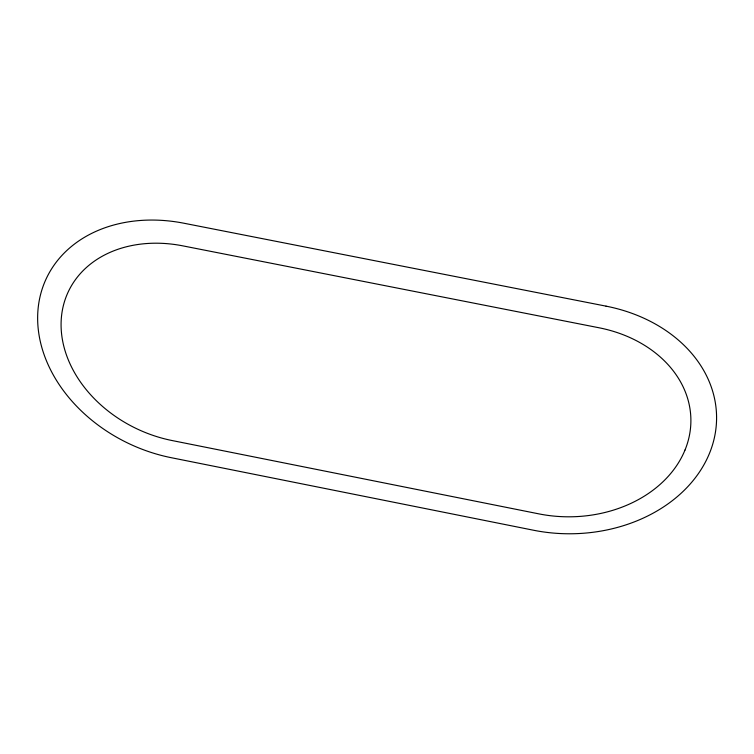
<?xml version="1.0" encoding="UTF-8"?>
<svg xmlns="http://www.w3.org/2000/svg" width="754" height="754" viewBox="0 0 754 754"><rect width="100%" height="100%" fill="white"/><g stroke="black" fill="none" stroke-linecap="round" stroke-linejoin="round"><path stroke-width="1.13" d="M684.981 450.091L684.971 450.11A121.724 95.937 -0.4 0 1 538.865 513.87L172.148 440.553A120.913 94.797 25.2 0 1 61.197 320.158A120.913 94.797 25.2 0 1 182.77 245.851L599.025 327.773A121.733 95.937 -0.4 0 1 684.981 450.091M606.028 306.143L183.995 223.241A145.475 114.137 25.3 0 0 37.785 312.759A145.475 114.137 25.3 0 0 171.215 457.687L533.568 530.241A146.465 115.522 -0.5 0 0 712.03 446.377A146.465 115.522 -0.5 0 0 606.028 306.143"/></g></svg>
